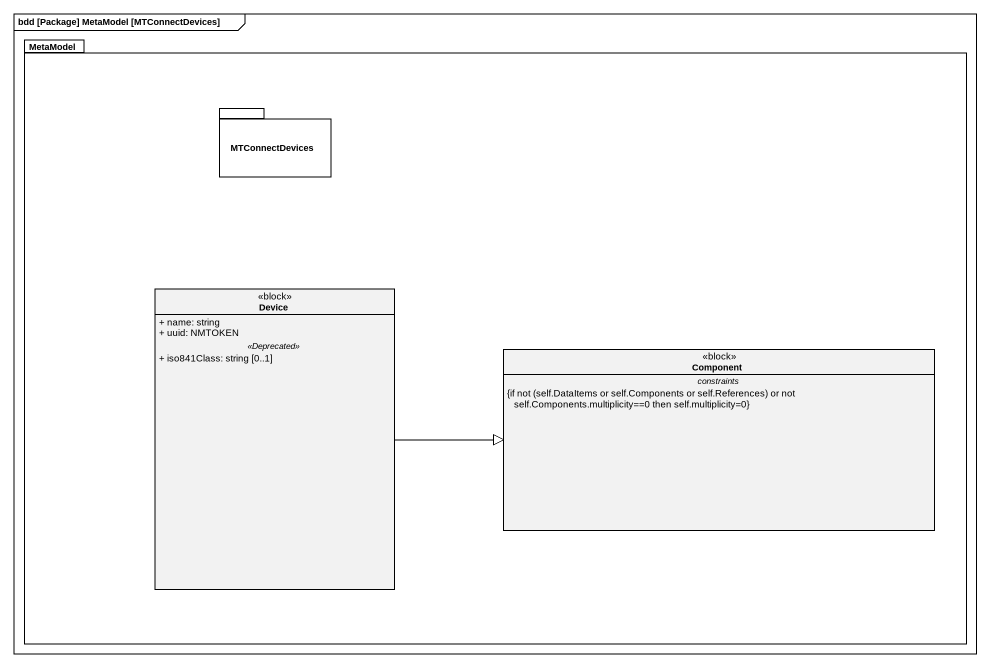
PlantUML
@startuml
mainframe bdd [Package] MetaModel [MTConnectDevices]
hide circle
hide empty members
skinparam classAttributeIconSize 0
package MetaModel {
  package MTConnectDevices {
  }
  class Device <<block>> {
    + name: string
    + uuid: NMTOKEN
    .. <<Deprecated>> ..
    + iso841Class: string [0..1]
  }
  class "Component" as Component_ <<block>> {
    -- constraints --
    {field} {if not (self.DataItems or self.Components or self.References) or not self.Components.multiplicity==0 then self.multiplicity=0}
  }
}
Device -right-|> Component_
@enduml
